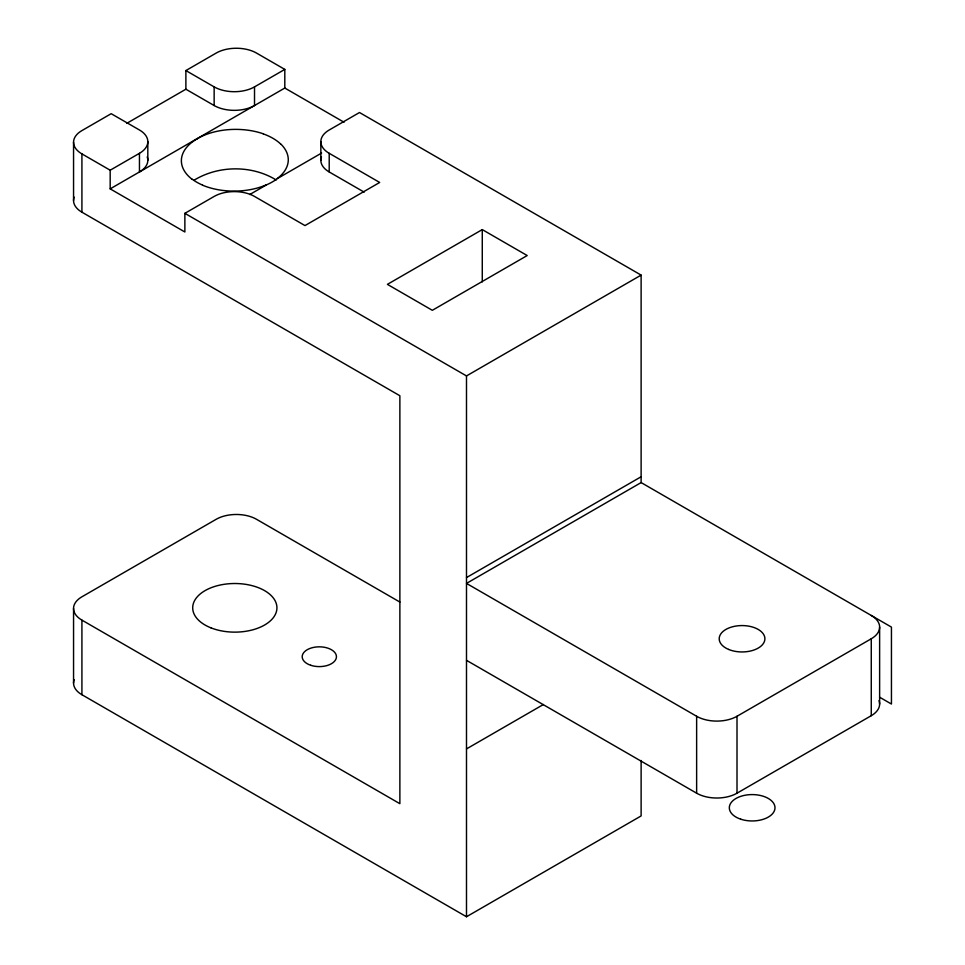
<?xml version="1.0" encoding="UTF-8"?>
<svg xmlns="http://www.w3.org/2000/svg" width="965" height="965" viewBox="0 0 965 965"><rect width="100%" height="100%" fill="white"/><g stroke="black" fill="none" stroke-linecap="round" stroke-linejoin="round"><path stroke-width="1.45" d="M73.557 608.469L73.557 683.063M73.557 142.241L73.557 200.515M147.814 160.311L147.814 141.662M320.85 160.311L320.85 141.662M879.622 704.04L879.622 627.105M194.074 180.226C218.392 165.292 251.817 164.955 276.159 179.972M126.644 123.411L185.883 89.214L185.883 70.566L216.16 53.075A28.552 16.477 0 0 1 256.533 53.075L284.808 69.396L284.808 88.044L110.179 188.863L110.179 170.214L139.455 153.314A28.552 16.477 0 0 0 139.455 129.998L111.18 113.689L81.916 130.589A28.552 16.477 0 0 0 81.916 153.893L81.916 212.179L399.872 395.746L399.872 803.688L81.916 620.121A28.552 16.477 0 0 1 81.916 596.804L216.16 519.303A28.552 16.477 0 0 1 256.533 519.303L399.884 602.063M185.883 70.566L214.146 86.874A28.552 16.477 0 0 0 254.519 86.874L284.808 69.396M110.179 188.863L184.87 231.986L184.87 213.337L214.146 196.438A28.552 16.477 0 0 1 254.519 196.438L304.988 225.581L379.679 182.457L329.21 153.314A28.552 16.477 0 0 1 329.21 129.998L359.499 112.519L641.122 275.109L641.122 482.584L891.443 627.105L891.443 704.04L879.718 697.261M249.778 194.52L266.509 184.858A54.535 31.483 0 0 0 277.45 178.537L321.647 153.025M482.271 229.598L387.411 284.361L432.332 310.308L527.204 255.544L482.271 229.598L482.271 281.901M184.87 213.337L466.493 375.928L641.122 275.109M466.493 577.577L641.122 476.758M641.122 482.584L466.493 583.403L696.634 716.271A28.552 16.477 0 0 0 737.007 716.271L871.262 638.77A28.552 16.477 0 0 0 871.262 615.453M466.493 748.912L543.379 704.522M74.16 679.686A28.552 16.477 0 0 0 81.916 694.716L466.493 916.75L641.122 815.932L641.122 760.48M466.493 660.325L696.634 793.194A28.552 16.477 0 0 0 737.007 793.194L871.262 715.692A28.552 16.477 0 0 0 879.019 700.662M284.808 88.044L344.047 122.241M185.883 89.214L214.146 105.523A28.552 16.477 0 0 0 254.519 105.523L254.519 86.874M321.454 156.933A28.552 16.477 0 0 0 329.21 171.963L364.155 192.132M81.916 153.893L110.179 170.214M871.262 638.77L871.262 715.692M737.007 716.271L737.007 793.194M696.634 716.271L696.634 793.194M466.493 375.928L466.493 916.75M329.21 153.314L329.21 171.963M214.146 86.874L214.146 105.523M139.455 153.314L139.455 171.963A28.552 16.477 0 0 0 147.211 156.933M81.916 620.121L81.916 694.716M81.916 212.179A28.552 16.477 0 0 1 74.16 197.137M266.424 184.785A53.461 30.868 0 0 1 202.541 185.196M280.562 143.785A53.545 30.916 0 0 1 277.353 178.489M191.589 178.899A53.582 30.94 0 0 1 197.427 138.646M197.463 138.598A53.666 30.977 0 0 1 263.361 133.821M263.288 133.894A52.412 30.265 0 0 1 280.465 143.821M202.626 185.123A52.399 30.253 0 0 1 191.733 178.839M728.659 649.445A22.834 13.184 0 0 0 764.775 640.121A22.834 13.184 0 0 0 732.737 626.719A22.834 13.184 0 0 0 728.659 649.445M740.734 819.189A22.834 13.184 0 0 0 774.992 807.765A22.834 13.184 0 0 0 740.734 796.354A22.834 13.184 0 0 0 740.734 819.189M211.07 627.901A42.11 24.306 0 0 0 276.81 609.663A42.11 24.306 0 0 0 216.582 585.912A42.11 24.306 0 0 0 211.07 627.901M310.754 665.283A17.129 9.891 0 0 0 336.447 656.719A17.129 9.891 0 0 0 310.754 648.154A17.129 9.891 0 0 0 310.754 665.283"/></g></svg>
